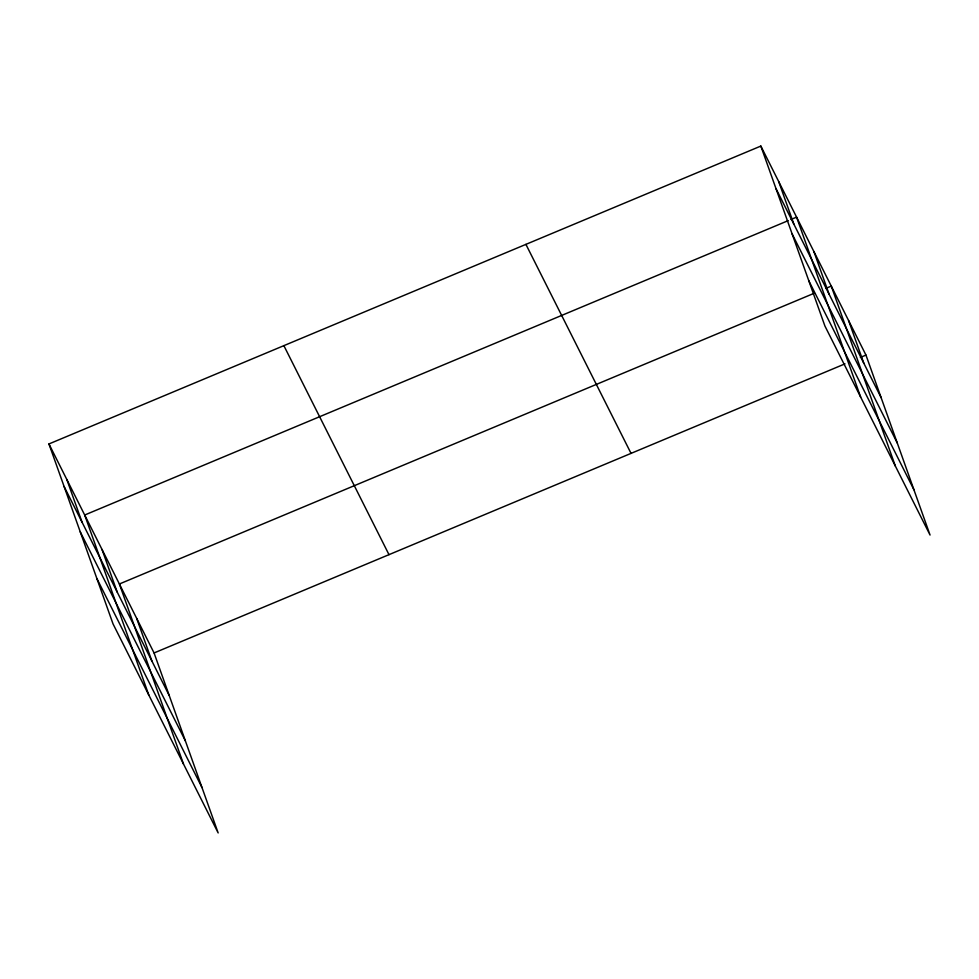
<?xml version="1.0" encoding="UTF-8"?>
<svg xmlns="http://www.w3.org/2000/svg" width="979" height="979" viewBox="0 0 979 979"><rect width="100%" height="100%" fill="white"/><g stroke="black" fill="none" stroke-linecap="round" stroke-linejoin="round"><path stroke-width="1.47" d="M48.95 443.952L154.07 652.956L218.158 832.933L113.038 623.917L48.95 443.952L760.842 146.067L865.962 355.083L930.05 535.048L824.93 326.044L760.842 146.067M788.193 220.642L84.696 515.015L148.771 694.98M790.995 219.48L796.588 217.142L860.663 397.107M814.491 293.137L119.389 583.986L183.465 763.95M825.689 288.45L831.281 286.113L895.357 466.077M154.07 652.956L844.987 363.858M860.37 357.421L865.962 355.083M775.992 188.629L881.124 397.633M792.146 233.969L897.266 442.985M808.776 280.692L913.909 489.708M525.919 244.371L631.039 453.387M283.873 345.648L388.993 554.665M64.1 486.502L169.232 695.518M80.254 531.854L185.374 740.858M96.884 578.565L202.004 787.581M848.622 320.598L863.772 363.148M813.928 251.627L829.078 294.177M778.709 181.605L793.871 224.154M136.73 618.471L151.88 661.021M102.036 549.5L117.186 592.05M66.817 479.477L81.979 522.04"/></g></svg>
